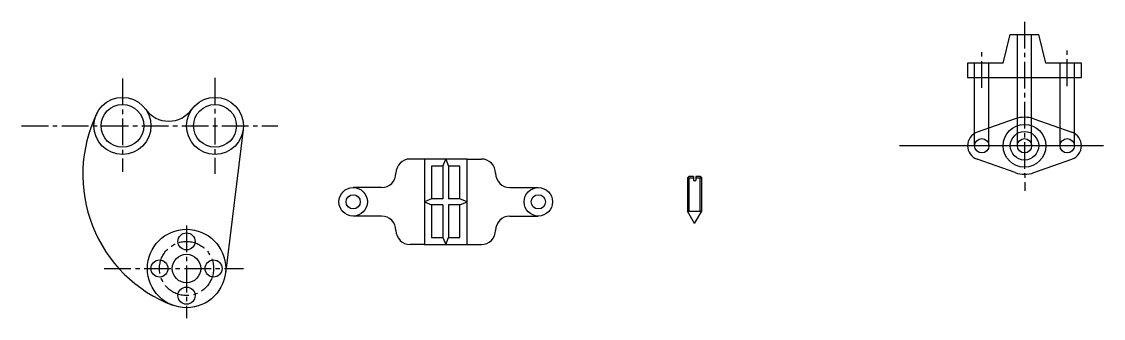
# Model space of a CAD drawing. Header units: millimetres. Extents: x 68 to 1734, y -38 to 214.
# Drawn here: x 974 to 1734, y 6 to 214 of the extents above; entities that cross this region are included whole.
import ezdxf

# ---------------------------------------------------------------- set-up
doc = ezdxf.new("R2010")
doc.units = ezdxf.units.MM
doc.header["$LTSCALE"] = 5
doc.header["$MEASUREMENT"] = 0
doc.linetypes.add('CENTER2', pattern=[1.125, 0.75, -0.125, 0.125, -0.125])

# ---------------------------------------------------------------- blocks, each defined once
blk = doc.blocks.new('*U13')
at = {"ltscale": 5}
blk.add_circle((0, 0), 6, dxfattribs=at)
blk = doc.blocks.new('*U14')
at = {"color": 0, "linetype": 'ByBlock', "lineweight": -2, "transparency": 16777216}
for p, rotation in [((1090.19, 60.18), 90.00000000000001), ((1071.19, 41.18), 180), ((1090.19, 22.18), 270)]:
    blk.add_blockref('*U13', p, dxfattribs=dict(at, rotation=rotation))
blk.add_blockref('*U13', (1109.19, 41.18), dxfattribs=at)

msp = doc.modelspace()

# ---------------------------------------------------------------- linework, layer by layer
at = {"color": 85, "linetype": 'CENTER2', "ltscale": 5, "true_color": 0x58ba48}
for p, q in [((1678.64, 214.247), (1678.765, 95.535)), ((1648.64, 167.846), (1648.64, 192.972)), ((1708.64, 169.13), (1708.64, 194.072)), ((1110.193, 174.921), (1110.193, 107.646)), ((1045.193, 174.482), (1045.193, 108.965)), ((974.411, 141.183), (1154.399, 141.183)), ((1090.193, 71.318), (1090.193, 6.257)), ((1032.412, 41.183), (1130.173, 41.183))]:
    msp.add_line(p, q, dxfattribs=at)
at = {"ltscale": 5}
for p, q in [((1663.64, 185.182), (1668.64, 205.182)), ((1668.64, 205.182), (1688.64, 205.182)), ((1673.64, 127.244), (1673.64, 205.182)), ((1683.64, 127.244), (1683.64, 205.182)), ((1693.64, 185.182), (1688.64, 205.182)), ((1638.64, 185.182), (1638.64, 175.182)), ((1663.64, 185.182), (1638.64, 185.182)), ((1643.64, 127.244), (1643.64, 185.182)), ((1653.64, 127.244), (1653.64, 185.182)), ((1718.64, 185.182), (1693.64, 185.182)), ((1703.64, 127.244), (1703.64, 185.182)), ((1713.64, 127.244), (1713.64, 185.182)), ((1718.64, 175.182), (1718.64, 185.182)), ((1638.64, 175.182), (1718.64, 175.182)), ((1671.974, 146.1), (1645.307, 136.672)), ((1685.307, 146.1), (1711.974, 136.672)), ((1130.04, 138.713), (1117.482, 37.787)), ((1734.018, 127.244), (1590.847, 127.244)), ((1257.228, 117.944), (1247.228, 117.944)), ((1270.228, 112.944), (1272.228, 117.944)), ((1272.228, 117.944), (1274.228, 112.944)), ((1287.228, 117.944), (1297.228, 117.944)), ((1671.974, 108.388), (1645.307, 117.816)), ((1685.307, 108.388), (1711.974, 117.816)), ((1237.228, 107.944), (1237.228, 107.944)), ((1270.228, 112.944), (1270.228, 89.944)), ((1274.228, 112.944), (1274.228, 89.944)), ((1307.228, 107.944), (1307.228, 107.944)), ((1442.986, 105.78), (1441.986, 104.78)), ((1441.986, 104.78), (1446.186, 104.78)), ((1441.986, 104.78), (1441.986, 81.44)), ((1446.186, 105.78), (1442.986, 105.78)), ((1442.986, 104.78), (1442.986, 81.44)), ((1446.186, 105.78), (1446.186, 102.78)), ((1446.186, 102.78), (1447.786, 102.78)), ((1447.786, 105.78), (1447.786, 102.78)), ((1450.986, 105.78), (1447.786, 105.78)), ((1447.786, 104.78), (1451.986, 104.78)), ((1451.986, 104.78), (1450.986, 105.78)), ((1450.986, 81.44), (1450.986, 104.78)), ((1451.986, 81.44), (1451.986, 104.78)), ((1227.228, 97.944), (1207.228, 97.944)), ((1317.228, 97.944), (1337.228, 97.944)), ((1262.228, 89.944), (1257.228, 87.944)), ((1257.228, 87.944), (1262.228, 85.944)), ((1270.228, 89.944), (1262.228, 89.944)), ((1270.228, 85.944), (1262.228, 85.944)), ((1270.228, 85.944), (1270.228, 62.944)), ((1282.228, 89.944), (1274.228, 89.944)), ((1282.228, 85.944), (1274.228, 85.944)), ((1274.228, 85.944), (1274.228, 62.944)), ((1287.228, 87.944), (1282.228, 89.944)), ((1282.228, 85.944), (1287.228, 87.944)), ((1227.228, 77.944), (1207.228, 77.944)), ((1317.228, 77.944), (1337.228, 77.944)), ((1446.986, 72.78), (1441.986, 81.44)), ((1441.986, 81.44), (1451.986, 81.44)), ((1446.986, 72.78), (1451.986, 81.44)), ((1237.228, 67.944), (1237.228, 67.944)), ((1270.228, 62.944), (1272.228, 57.944)), ((1272.228, 57.944), (1274.228, 62.944)), ((1307.228, 67.944), (1307.228, 67.944)), ((1257.228, 57.944), (1247.228, 57.944)), ((1287.228, 57.944), (1297.228, 57.944))]:
    msp.add_line(p, q, dxfattribs=at)
msp.add_lwpolyline([(1257.228, 57.944), (1287.228, 57.944), (1287.228, 117.944), (1257.228, 117.944)], close=True, dxfattribs=at)
for points in [[(1270.228, 112.944), (1262.228, 112.944), (1262.228, 89.944)], [(1282.228, 89.944), (1282.228, 112.944), (1274.228, 112.944)], [(1262.228, 85.944), (1262.228, 62.944), (1270.228, 62.944)], [(1274.228, 62.944), (1282.228, 62.944), (1282.228, 85.944)]]:
    msp.add_lwpolyline(points, dxfattribs=at)
for centre, radius in [((1045.193, 141.183), 20), ((1110.193, 141.183), 20), ((1045.193, 141.183), 15), ((1110.193, 141.183), 15), ((1678.64, 127.244), 15), ((1678.64, 127.244), 10), ((1648.64, 127.244), 5), ((1678.64, 127.244), 5), ((1708.64, 127.244), 5), ((1207.228, 87.944), 10), ((1207.228, 87.944), 5), ((1337.228, 87.944), 10), ((1337.228, 87.944), 5), ((1090.193, 41.183), 27.5), ((1090.193, 41.183), 10)]:
    msp.add_circle(centre, radius, dxfattribs=at)
at = {"color": 85, "linetype": 'CENTER2', "ltscale": 5, "true_color": 0x58ba48}
msp.add_circle((1090.193, 41.183), 19, dxfattribs=at)
at = {"ltscale": 5}
for centre, radius, start, end in [((1077.693, 164.501), 20, 215.659088, 324.340912), ((1115.328, 107.05), 98, 154.049052, 249.112914), ((1678.64, 127.244), 20, 70.528779, 109.471221), ((1648.64, 127.244), 10, 109.471221, 250.528779), ((1708.64, 127.244), 10, 289.471221, 70.528779), ((1247.228, 107.944), 10, 90, 180), ((1297.228, 107.944), 10, 0, 90), ((1227.228, 107.944), 10, 270, 0), ((1317.228, 107.944), 10, 180, 270), ((1678.64, 127.244), 20, 250.528779, 289.471221), ((1227.228, 67.944), 10, 0, 90), ((1317.228, 67.944), 10, 90, 180), ((1247.228, 67.944), 10, 180, 270), ((1297.228, 67.944), 10, 270, 0)]:
    msp.add_arc(centre, radius, start, end, dxfattribs=at)

# ---------------------------------------------------------------- block references
msp.add_blockref('*U14', (0, 0))

doc.saveas('drawing.dxf')
